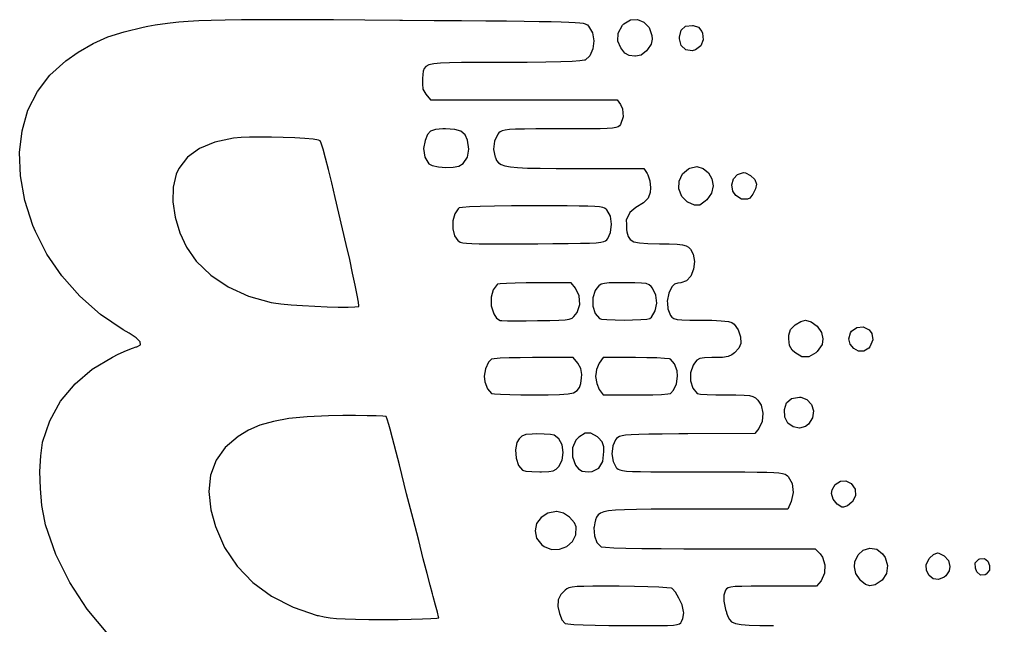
# Model space of a CAD drawing. Extents: x 200.8 to 226.3, y -91.4 to -76.3.
# Drawn here: x 223.302 to 226.266, y -78.706 to -76.854 of the extents above; entities that cross this region are included whole.
import ezdxf

# ---------------------------------------------------------------- set-up
doc = ezdxf.new("R2010")
doc.units = 0
doc.layers.add('BLACK', color=7, linetype='CONTINUOUS')

msp = doc.modelspace()

# ---------------------------------------------------------------- linework, layer by layer
at = {"layer": 'BLACK', "linetype": 'CONTINUOUS'}
for p, q in [((223.85, -76.8574), (223.888, -76.856)), ((223.888, -76.856), (223.931, -76.8549)), ((223.931, -76.8549), (223.981, -76.8542)), ((223.981, -76.8542), (224.037, -76.8538)), ((224.037, -76.8538), (224.103, -76.8537)), ((224.103, -76.8537), (224.177, -76.8539)), ((224.177, -76.8539), (224.262, -76.8543)), ((224.262, -76.8543), (224.357, -76.8549)), ((224.357, -76.8549), (224.464, -76.8557)), ((224.464, -76.8557), (224.472, -76.8558)), ((224.472, -76.8558), (224.569, -76.8566)), ((225.149, -76.867), (225.169, -76.8551)), ((225.169, -76.8551), (225.19, -76.8537)), ((225.19, -76.8537), (225.21, -76.8618)), ((223.622, -76.8912), (223.68, -76.8775)), ((223.68, -76.8775), (223.694, -76.8746)), ((223.694, -76.8746), (223.717, -76.8706)), ((223.717, -76.8706), (223.739, -76.867)), ((223.739, -76.867), (223.763, -76.8639)), ((223.763, -76.8639), (223.789, -76.8613)), ((223.789, -76.8613), (223.818, -76.8591)), ((223.818, -76.8591), (223.85, -76.8574)), ((224.569, -76.8566), (224.653, -76.8572)), ((224.653, -76.8572), (224.727, -76.8579)), ((224.727, -76.8579), (224.79, -76.8585)), ((224.79, -76.8585), (224.844, -76.8592)), ((224.844, -76.8592), (224.89, -76.8598)), ((224.89, -76.8598), (224.927, -76.8605)), ((224.927, -76.8605), (224.957, -76.8613)), ((224.957, -76.8613), (224.981, -76.8622)), ((224.981, -76.8622), (225, -76.8632)), ((225, -76.8632), (225.014, -76.8643)), ((225.014, -76.8643), (225.024, -76.8656)), ((225.024, -76.8656), (225.03, -76.8671)), ((225.03, -76.8671), (225.035, -76.8688)), ((225.035, -76.8688), (225.038, -76.8708)), ((225.038, -76.8708), (225.04, -76.873)), ((225.04, -76.873), (225.041, -76.8741)), ((225.041, -76.8741), (225.053, -76.8947)), ((225.131, -76.8956), (225.145, -76.8715)), ((225.145, -76.8715), (225.149, -76.867)), ((225.21, -76.8618), (225.226, -76.8786)), ((225.226, -76.8786), (225.234, -76.9031)), ((225.324, -76.8864), (225.337, -76.8744)), ((225.337, -76.8744), (225.358, -76.8721)), ((225.358, -76.8721), (225.36, -76.8723)), ((225.36, -76.8723), (225.377, -76.8778)), ((225.377, -76.8778), (225.387, -76.891)), ((223.527, -76.9277), (223.572, -76.9073)), ((223.572, -76.9073), (223.622, -76.8912)), ((225.053, -76.8947), (225.057, -76.9192)), ((225.13, -76.9201), (225.131, -76.8956)), ((225.235, -76.9142), (225.232, -76.9295)), ((225.234, -76.9031), (225.235, -76.9142)), ((225.319, -76.9084), (225.324, -76.8864)), ((225.319, -76.9127), (225.319, -76.9084)), ((225.324, -76.9337), (225.319, -76.9127)), ((225.387, -76.891), (225.389, -76.8956)), ((225.389, -76.8956), (225.391, -76.9164)), ((223.482, -76.9542), (223.527, -76.9277)), ((225.054, -76.9438), (225.045, -76.9646)), ((225.057, -76.9192), (225.054, -76.9438)), ((225.139, -76.941), (225.13, -76.9201)), ((225.152, -76.9568), (225.139, -76.941)), ((225.232, -76.9295), (225.221, -76.9459)), ((225.338, -76.9464), (225.324, -76.9337)), ((225.384, -76.9348), (225.368, -76.9465)), ((225.391, -76.9164), (225.384, -76.9348)), ((223.444, -76.9808), (223.482, -76.9542)), ((225.045, -76.9646), (225.03, -76.978)), ((225.165, -76.9642), (225.152, -76.9568)), ((225.182, -76.9661), (225.165, -76.9642)), ((225.184, -76.9661), (225.182, -76.9661)), ((225.202, -76.9625), (225.184, -76.9661)), ((225.218, -76.9497), (225.202, -76.9625)), ((225.221, -76.9459), (225.218, -76.9497)), ((225.357, -76.9493), (225.338, -76.9464)), ((225.368, -76.9465), (225.357, -76.9493)), ((223.395, -77.024), (223.444, -76.9808)), ((224.539, -77.0038), (224.536, -77.0119)), ((224.544, -76.9975), (224.539, -77.0038)), ((224.553, -76.9928), (224.544, -76.9975)), ((224.568, -76.9895), (224.553, -76.9928)), ((224.588, -76.9873), (224.568, -76.9895)), ((224.616, -76.986), (224.588, -76.9873)), ((224.653, -76.9854), (224.616, -76.986)), ((224.7, -76.9853), (224.653, -76.9854)), ((224.757, -76.9853), (224.7, -76.9853)), ((224.783, -76.9853), (224.757, -76.9853)), ((224.853, -76.9851), (224.783, -76.9853)), ((224.91, -76.9846), (224.853, -76.9851)), ((224.956, -76.9837), (224.91, -76.9846)), ((224.991, -76.9825), (224.956, -76.9837)), ((225.014, -76.9808), (224.991, -76.9825)), ((225.028, -76.9787), (225.014, -76.9808)), ((225.03, -76.978), (225.028, -76.9787)), ((223.357, -77.0745), (223.395, -77.024)), ((224.534, -77.0222), (224.533, -77.0347)), ((224.536, -77.0119), (224.534, -77.0222)), ((224.533, -77.0347), (224.533, -77.0503)), ((224.533, -77.0503), (224.535, -77.0673)), ((223.328, -77.1313), (223.357, -77.0745)), ((224.535, -77.0673), (224.544, -77.0821)), ((224.544, -77.0821), (224.558, -77.0996)), ((224.558, -77.0996), (225.128, -77.0996)), ((225.128, -77.0996), (225.138, -77.1137)), ((225.138, -77.1137), (225.145, -77.127)), ((223.31, -77.1937), (223.328, -77.1313)), ((225.147, -77.1513), (225.138, -77.1744)), ((225.145, -77.127), (225.147, -77.1513)), ((225.131, -77.1818), (225.124, -77.1843)), ((225.135, -77.1785), (225.131, -77.1818)), ((225.138, -77.1744), (225.135, -77.1785)), ((223.302, -77.2609), (223.31, -77.1937)), ((224.549, -77.2058), (224.542, -77.2236)), ((224.558, -77.1953), (224.549, -77.2058)), ((224.573, -77.1902), (224.558, -77.1953)), ((224.596, -77.1886), (224.573, -77.1902)), ((224.604, -77.1886), (224.596, -77.1886)), ((224.632, -77.19), (224.604, -77.1886)), ((224.651, -77.1954), (224.632, -77.19)), ((224.664, -77.2061), (224.651, -77.1954)), ((224.671, -77.2227), (224.664, -77.2061)), ((224.764, -77.2039), (224.753, -77.2256)), ((224.767, -77.2008), (224.764, -77.2039)), ((224.771, -77.1972), (224.767, -77.2008)), ((224.777, -77.1943), (224.771, -77.1972)), ((224.786, -77.1922), (224.777, -77.1943)), ((224.799, -77.1906), (224.786, -77.1922)), ((224.818, -77.1896), (224.799, -77.1906)), ((224.845, -77.1889), (224.818, -77.1896)), ((224.88, -77.1886), (224.845, -77.1889)), ((224.926, -77.1885), (224.88, -77.1886)), ((224.954, -77.1885), (224.926, -77.1885)), ((225.005, -77.1885), (224.954, -77.1885)), ((225.046, -77.1883), (225.005, -77.1885)), ((225.076, -77.1879), (225.046, -77.1883)), ((225.098, -77.1872), (225.076, -77.1879)), ((225.114, -77.186), (225.098, -77.1872)), ((225.124, -77.1843), (225.114, -77.186)), ((223.899, -77.2286), (223.852, -77.2478)), ((223.956, -77.217), (223.899, -77.2286)), ((223.979, -77.2147), (223.956, -77.217)), ((224.005, -77.2135), (223.979, -77.2147)), ((224.037, -77.2131), (224.005, -77.2135)), ((224.072, -77.2135), (224.037, -77.2131)), ((224.108, -77.2144), (224.072, -77.2135)), ((224.143, -77.2159), (224.108, -77.2144)), ((224.174, -77.2178), (224.143, -77.2159)), ((224.199, -77.22), (224.174, -77.2178)), ((224.216, -77.2225), (224.199, -77.22)), ((224.221, -77.2245), (224.216, -77.2225)), ((224.224, -77.2322), (224.221, -77.2245)), ((224.23, -77.2506), (224.224, -77.2322)), ((224.542, -77.2236), (224.537, -77.248)), ((224.675, -77.2499), (224.671, -77.2227)), ((224.753, -77.2256), (224.75, -77.2499)), ((223.305, -77.3322), (223.302, -77.2609)), ((223.852, -77.2478), (223.816, -77.2747)), ((224.237, -77.2779), (224.23, -77.2506)), ((224.537, -77.248), (224.541, -77.2745)), ((224.671, -77.2747), (224.675, -77.2499)), ((224.75, -77.2499), (224.75, -77.2513)), ((224.75, -77.2513), (224.755, -77.2751)), ((223.816, -77.2747), (223.789, -77.3091)), ((224.246, -77.3126), (224.237, -77.2779)), ((224.541, -77.2745), (224.553, -77.2954)), ((224.553, -77.2954), (224.563, -77.3002)), ((224.563, -77.3002), (224.582, -77.3041)), ((224.644, -77.3024), (224.658, -77.2938)), ((224.658, -77.2938), (224.671, -77.2747)), ((224.755, -77.2751), (224.756, -77.2761)), ((224.756, -77.2761), (224.76, -77.2848)), ((224.76, -77.2848), (224.766, -77.2917)), ((224.766, -77.2917), (224.774, -77.2972)), ((224.774, -77.2972), (224.785, -77.3014)), ((223.781, -77.3268), (223.772, -77.3662)), ((223.789, -77.3091), (223.781, -77.3268)), ((224.256, -77.3531), (224.246, -77.3126)), ((224.582, -77.3041), (224.605, -77.306)), ((224.605, -77.306), (224.627, -77.3055)), ((224.627, -77.3055), (224.644, -77.3024)), ((224.785, -77.3014), (224.802, -77.3045)), ((224.802, -77.3045), (224.824, -77.3066)), ((224.824, -77.3066), (224.854, -77.3079)), ((224.854, -77.3079), (224.893, -77.3086)), ((224.893, -77.3086), (224.942, -77.309)), ((224.942, -77.309), (225.003, -77.309)), ((225.003, -77.309), (225.21, -77.3091)), ((225.21, -77.3091), (225.22, -77.3248)), ((225.22, -77.3248), (225.222, -77.3284)), ((225.222, -77.3284), (225.228, -77.3469)), ((225.318, -77.348), (225.328, -77.3261)), ((225.328, -77.3261), (225.346, -77.3099)), ((225.346, -77.3099), (225.35, -77.3081)), ((225.35, -77.3081), (225.372, -77.3036)), ((225.372, -77.3036), (225.391, -77.309)), ((225.391, -77.309), (225.407, -77.3221)), ((225.407, -77.3221), (225.417, -77.3406)), ((225.484, -77.3407), (225.496, -77.3272)), ((225.496, -77.3272), (225.514, -77.3218)), ((225.514, -77.3218), (225.52, -77.3225)), ((225.52, -77.3225), (225.536, -77.3302)), ((225.536, -77.3302), (225.549, -77.3431)), ((223.319, -77.4066), (223.305, -77.3322)), ((224.267, -77.3979), (224.256, -77.3531)), ((225.228, -77.3469), (225.23, -77.3683)), ((225.317, -77.3719), (225.318, -77.348)), ((225.417, -77.3406), (225.421, -77.3621)), ((225.479, -77.3589), (225.484, -77.3407)), ((225.482, -77.3781), (225.479, -77.3589)), ((225.549, -77.3431), (225.554, -77.3572)), ((225.554, -77.3572), (225.551, -77.371)), ((223.772, -77.3662), (223.771, -77.4109)), ((225.229, -77.3831), (225.223, -77.4004)), ((225.23, -77.3683), (225.229, -77.3831)), ((225.326, -77.3944), (225.317, -77.3719)), ((225.416, -77.3843), (225.402, -77.4049)), ((225.421, -77.3621), (225.416, -77.3843)), ((225.491, -77.3917), (225.482, -77.3781)), ((225.543, -77.3879), (225.533, -77.3995)), ((225.551, -77.371), (225.543, -77.3879)), ((223.343, -77.4835), (223.319, -77.4066)), ((223.771, -77.4109), (223.778, -77.4582)), ((224.278, -77.4453), (224.267, -77.3979)), ((225.209, -77.4146), (225.185, -77.4288)), ((225.223, -77.4004), (225.209, -77.4146)), ((225.343, -77.4118), (225.326, -77.3944)), ((225.344, -77.4126), (225.343, -77.4118)), ((225.364, -77.4217), (225.344, -77.4126)), ((225.397, -77.4095), (225.381, -77.4209)), ((225.402, -77.4049), (225.397, -77.4095)), ((225.508, -77.4027), (225.491, -77.3917)), ((225.526, -77.4027), (225.508, -77.4027)), ((225.533, -77.3995), (225.526, -77.4027)), ((224.289, -77.4937), (224.278, -77.4453)), ((224.632, -77.4479), (224.626, -77.4695)), ((224.642, -77.4325), (224.632, -77.4479)), ((224.646, -77.4299), (224.642, -77.4325)), ((224.656, -77.428), (224.646, -77.4299)), ((224.677, -77.4265), (224.656, -77.428)), ((224.71, -77.4252), (224.677, -77.4265)), ((224.753, -77.4243), (224.71, -77.4252)), ((224.805, -77.4237), (224.753, -77.4243)), ((224.865, -77.4234), (224.805, -77.4237)), ((224.871, -77.4234), (224.865, -77.4234)), ((224.929, -77.4235), (224.871, -77.4234)), ((224.975, -77.4236), (224.929, -77.4235)), ((225.012, -77.4239), (224.975, -77.4236)), ((225.039, -77.4245), (225.012, -77.4239)), ((225.06, -77.4254), (225.039, -77.4245)), ((225.074, -77.4267), (225.06, -77.4254)), ((225.084, -77.4286), (225.074, -77.4267)), ((225.09, -77.4309), (225.084, -77.4286)), ((225.095, -77.4339), (225.09, -77.4309)), ((225.097, -77.4361), (225.095, -77.4339)), ((225.108, -77.4548), (225.097, -77.4361)), ((225.167, -77.4438), (225.156, -77.4669)), ((225.185, -77.4288), (225.167, -77.4438)), ((225.381, -77.4209), (225.364, -77.4217)), ((223.778, -77.4582), (223.792, -77.5054)), ((224.626, -77.4695), (224.626, -77.4933)), ((225.111, -77.4794), (225.108, -77.4548)), ((225.156, -77.4669), (225.157, -77.4794)), ((223.351, -77.5015), (223.343, -77.4835)), ((223.386, -77.571), (223.351, -77.5015)), ((223.792, -77.5054), (223.812, -77.5496)), ((224.3, -77.5416), (224.289, -77.4937)), ((224.626, -77.4933), (224.631, -77.5148)), ((225.1, -77.5234), (225.108, -77.5051)), ((225.108, -77.5051), (225.111, -77.4794)), ((225.157, -77.4794), (225.157, -77.4957)), ((225.157, -77.4957), (225.158, -77.5024)), ((225.158, -77.5024), (225.162, -77.5167)), ((224.631, -77.5148), (224.641, -77.5298)), ((224.641, -77.5298), (224.644, -77.5315)), ((224.644, -77.5315), (224.649, -77.5341)), ((224.649, -77.5341), (224.657, -77.5362)), ((224.657, -77.5362), (224.668, -77.5378)), ((224.668, -77.5378), (224.684, -77.5389)), ((224.979, -77.5384), (225.016, -77.5378)), ((225.016, -77.5378), (225.044, -77.5371)), ((225.044, -77.5371), (225.064, -77.5361)), ((225.064, -77.5361), (225.078, -77.5347)), ((225.078, -77.5347), (225.087, -77.5328)), ((225.087, -77.5328), (225.093, -77.5304)), ((225.093, -77.5304), (225.097, -77.5273)), ((225.097, -77.5273), (225.1, -77.5234)), ((225.162, -77.5167), (225.168, -77.5266)), ((225.168, -77.5266), (225.179, -77.5329)), ((225.179, -77.5329), (225.196, -77.5366)), ((225.196, -77.5366), (225.222, -77.5384)), ((223.812, -77.5496), (223.842, -77.592)), ((224.311, -77.5874), (224.3, -77.5416)), ((224.684, -77.5389), (224.707, -77.5396)), ((224.707, -77.5396), (224.737, -77.5399)), ((224.737, -77.5399), (224.776, -77.5399)), ((224.776, -77.5399), (224.825, -77.5397)), ((224.825, -77.5397), (224.886, -77.5392)), ((224.886, -77.5392), (224.932, -77.5388)), ((224.932, -77.5388), (224.979, -77.5384)), ((225.222, -77.5384), (225.258, -77.5393)), ((225.258, -77.5393), (225.287, -77.54)), ((225.287, -77.54), (225.312, -77.541)), ((225.312, -77.541), (225.328, -77.5427)), ((225.328, -77.5427), (225.339, -77.5454)), ((225.339, -77.5454), (225.346, -77.5497)), ((225.346, -77.5497), (225.352, -77.5559)), ((225.352, -77.5559), (225.36, -77.5714)), ((223.432, -77.6377), (223.386, -77.571)), ((223.842, -77.592), (223.887, -77.6351)), ((224.32, -77.6295), (224.311, -77.5874)), ((225.36, -77.5714), (225.364, -77.5939)), ((225.364, -77.5939), (225.361, -77.6171)), ((225.361, -77.6171), (225.353, -77.6378)), ((223.487, -77.6997), (223.432, -77.6377)), ((223.887, -77.6351), (223.94, -77.671)), ((224.328, -77.6663), (224.32, -77.6295)), ((225.34, -77.6527), (225.323, -77.6585)), ((225.353, -77.6378), (225.34, -77.6527)), ((223.94, -77.671), (224.002, -77.699)), ((224.334, -77.6962), (224.328, -77.6663)), ((224.749, -77.6796), (224.743, -77.7027)), ((224.762, -77.6636), (224.749, -77.6796)), ((224.763, -77.6632), (224.762, -77.6636)), ((224.771, -77.6617), (224.763, -77.6632)), ((224.79, -77.6604), (224.771, -77.6617)), ((224.817, -77.6593), (224.79, -77.6604)), ((224.85, -77.6587), (224.817, -77.6593)), ((224.879, -77.6585), (224.85, -77.6587)), ((224.988, -77.6584), (224.879, -77.6585)), ((225.001, -77.6751), (224.988, -77.6584)), ((225.012, -77.6984), (225.001, -77.6751)), ((225.061, -77.6819), (225.054, -77.7046)), ((225.066, -77.6751), (225.061, -77.6819)), ((225.072, -77.6679), (225.066, -77.6751)), ((225.079, -77.6631), (225.072, -77.6679)), ((225.089, -77.6603), (225.079, -77.6631)), ((225.104, -77.6589), (225.089, -77.6603)), ((225.129, -77.6584), (225.104, -77.6589)), ((225.151, -77.6584), (225.129, -77.6584)), ((225.182, -77.6585), (225.151, -77.6584)), ((225.203, -77.6592), (225.182, -77.6585)), ((225.217, -77.661), (225.203, -77.6592)), ((225.226, -77.6644), (225.217, -77.661)), ((225.232, -77.6699), (225.226, -77.6644)), ((225.236, -77.6751), (225.232, -77.6699)), ((225.246, -77.696), (225.236, -77.6751)), ((225.295, -77.6704), (225.286, -77.6899)), ((225.303, -77.6632), (225.295, -77.6704)), ((225.314, -77.6594), (225.303, -77.6632)), ((225.323, -77.6585), (225.314, -77.6594)), ((223.55, -77.7551), (223.487, -77.6997)), ((224.002, -77.699), (224.071, -77.7185)), ((224.338, -77.7177), (224.334, -77.6962)), ((224.743, -77.7027), (224.743, -77.7286)), ((225.014, -77.7249), (225.012, -77.6984)), ((225.054, -77.7046), (225.054, -77.7249)), ((225.249, -77.7206), (225.246, -77.696)), ((225.286, -77.6899), (225.281, -77.7142)), ((225.281, -77.7142), (225.282, -77.7206)), ((224.071, -77.7185), (224.078, -77.7197)), ((224.078, -77.7197), (224.101, -77.7228)), ((224.101, -77.7228), (224.132, -77.7256)), ((224.132, -77.7256), (224.167, -77.7282)), ((224.167, -77.7282), (224.205, -77.7303)), ((224.205, -77.7303), (224.242, -77.7319)), ((224.242, -77.7319), (224.276, -77.7328)), ((224.276, -77.7328), (224.306, -77.733)), ((224.306, -77.733), (224.327, -77.7323)), ((224.327, -77.7323), (224.339, -77.7306)), ((224.339, -77.7292), (224.338, -77.7177)), ((224.339, -77.7306), (224.339, -77.7292)), ((224.743, -77.7286), (224.743, -77.7292)), ((224.743, -77.7292), (224.751, -77.7531)), ((225.006, -77.7497), (225.014, -77.7249)), ((225.054, -77.7249), (225.054, -77.7295)), ((225.054, -77.7295), (225.061, -77.752)), ((225.233, -77.7632), (225.244, -77.7445)), ((225.244, -77.7445), (225.249, -77.7206)), ((225.282, -77.7206), (225.283, -77.7386)), ((225.283, -77.7386), (225.291, -77.7586)), ((223.619, -77.8019), (223.55, -77.7551)), ((224.751, -77.7531), (224.76, -77.7665)), ((224.76, -77.7665), (224.771, -77.7735)), ((224.771, -77.7735), (224.776, -77.7739)), ((224.776, -77.7739), (224.793, -77.7745)), ((224.793, -77.7745), (224.818, -77.7747)), ((224.818, -77.7747), (224.85, -77.7746)), ((224.85, -77.7746), (224.885, -77.7741)), ((224.885, -77.7741), (224.922, -77.7735)), ((224.922, -77.7735), (224.95, -77.7727)), ((224.95, -77.7727), (224.969, -77.7714)), ((224.969, -77.7714), (224.982, -77.7695)), ((224.982, -77.7695), (224.991, -77.7664)), ((224.991, -77.7664), (224.996, -77.762)), ((224.996, -77.762), (225.001, -77.7558)), ((225.001, -77.7558), (225.006, -77.7497)), ((225.061, -77.752), (225.074, -77.7678)), ((225.074, -77.7678), (225.08, -77.7694)), ((225.08, -77.7694), (225.097, -77.771)), ((225.097, -77.771), (225.122, -77.7721)), ((225.122, -77.7721), (225.151, -77.7725)), ((225.151, -77.7725), (225.175, -77.7722)), ((225.175, -77.7722), (225.2, -77.7712)), ((225.2, -77.7712), (225.219, -77.7697)), ((225.219, -77.7697), (225.228, -77.7678)), ((225.228, -77.7678), (225.233, -77.7632)), ((225.291, -77.7586), (225.295, -77.7638)), ((225.295, -77.7638), (225.301, -77.7679)), ((225.301, -77.7679), (225.311, -77.7705)), ((225.311, -77.7705), (225.326, -77.772)), ((225.326, -77.772), (225.35, -77.7726)), ((225.35, -77.7726), (225.383, -77.7727)), ((225.383, -77.7727), (225.417, -77.7732)), ((225.417, -77.7732), (225.446, -77.7746)), ((225.446, -77.7746), (225.468, -77.7768)), ((225.689, -77.7768), (225.704, -77.7727)), ((225.704, -77.7727), (225.721, -77.7777)), ((223.637, -77.8122), (223.619, -77.8019)), ((225.468, -77.7768), (225.479, -77.7795)), ((225.479, -77.7795), (225.486, -77.7854)), ((225.486, -77.7854), (225.498, -77.8026)), ((225.498, -77.8026), (225.505, -77.8239)), ((225.653, -77.8181), (225.658, -77.8016)), ((225.658, -77.8016), (225.671, -77.7879)), ((225.671, -77.7879), (225.672, -77.7867)), ((225.672, -77.7867), (225.689, -77.7768)), ((225.721, -77.7777), (225.739, -77.7914)), ((225.739, -77.7914), (225.752, -77.8101)), ((225.844, -77.8059), (225.86, -77.7948)), ((225.86, -77.7948), (225.88, -77.7931)), ((225.88, -77.7931), (225.898, -77.8018)), ((225.898, -77.8018), (225.906, -77.8133)), ((223.659, -77.8267), (223.637, -77.8122)), ((223.671, -77.8388), (223.659, -77.8267)), ((225.505, -77.8239), (225.506, -77.8434)), ((225.653, -77.8298), (225.653, -77.8181)), ((225.655, -77.8502), (225.653, -77.8298)), ((225.752, -77.8101), (225.757, -77.8298)), ((225.757, -77.8298), (225.754, -77.8473)), ((225.836, -77.8296), (225.841, -77.8111)), ((225.84, -77.8463), (225.836, -77.8296)), ((225.841, -77.8111), (225.844, -77.8059)), ((225.909, -77.8329), (225.9, -77.8542)), ((225.906, -77.8133), (225.909, -77.8329)), ((223.629, -77.8658), (223.648, -77.8578)), ((223.648, -77.8578), (223.659, -77.8542)), ((223.659, -77.8542), (223.661, -77.8538)), ((223.661, -77.8538), (223.672, -77.8481)), ((223.672, -77.8481), (223.671, -77.8388)), ((225.5, -77.8584), (225.487, -77.8727)), ((225.506, -77.8436), (225.5, -77.8584)), ((225.506, -77.8434), (225.506, -77.8436)), ((225.663, -77.8646), (225.655, -77.8502)), ((225.754, -77.8473), (225.739, -77.8684)), ((225.851, -77.8595), (225.84, -77.8463)), ((225.866, -77.8671), (225.851, -77.8595)), ((225.897, -77.8578), (225.882, -77.8672)), ((225.9, -77.8542), (225.897, -77.8578)), ((223.524, -77.9221), (223.586, -77.8857)), ((223.586, -77.8857), (223.604, -77.8769)), ((223.604, -77.8769), (223.629, -77.8658)), ((224.744, -77.8918), (224.735, -77.9012)), ((224.752, -77.8904), (224.744, -77.8918)), ((224.771, -77.8891), (224.752, -77.8904)), ((224.798, -77.8881), (224.771, -77.8891)), ((224.832, -77.8874), (224.798, -77.8881)), ((224.87, -77.8871), (224.832, -77.8874)), ((224.873, -77.8871), (224.87, -77.8871)), ((224.994, -77.887), (224.873, -77.8871)), ((225.008, -77.9044), (224.994, -77.887)), ((225.085, -77.887), (225.073, -77.9039)), ((225.184, -77.8871), (225.085, -77.887)), ((225.219, -77.8874), (225.184, -77.8871)), ((225.249, -77.8882), (225.219, -77.8874)), ((225.273, -77.8894), (225.249, -77.8882)), ((225.288, -77.8909), (225.273, -77.8894)), ((225.291, -77.8918), (225.288, -77.8909)), ((225.303, -77.9059), (225.291, -77.8918)), ((225.381, -77.89), (225.372, -77.895)), ((225.395, -77.8877), (225.381, -77.89)), ((225.417, -77.887), (225.395, -77.8877)), ((225.424, -77.887), (225.417, -77.887)), ((225.45, -77.8864), (225.424, -77.887)), ((225.467, -77.8839), (225.45, -77.8864)), ((225.479, -77.8788), (225.467, -77.8839)), ((225.487, -77.8727), (225.479, -77.8788)), ((225.671, -77.8718), (225.663, -77.8646)), ((225.692, -77.8846), (225.671, -77.8718)), ((225.714, -77.8848), (225.692, -77.8846)), ((225.735, -77.8723), (225.714, -77.8848)), ((225.739, -77.8684), (225.735, -77.8723)), ((225.882, -77.8672), (225.866, -77.8671)), ((223.472, -77.9673), (223.524, -77.9221)), ((224.726, -77.921), (224.722, -77.9441)), ((224.735, -77.9012), (224.726, -77.921)), ((225.017, -77.9203), (225.008, -77.9044)), ((225.02, -77.9384), (225.017, -77.9203)), ((225.065, -77.9232), (225.063, -77.9384)), ((225.073, -77.9045), (225.065, -77.9232)), ((225.073, -77.9039), (225.073, -77.9045)), ((225.311, -77.9272), (225.303, -77.9059)), ((225.36, -77.9105), (225.352, -77.9332)), ((225.364, -77.9037), (225.36, -77.9105)), ((225.372, -77.895), (225.364, -77.9037)), ((224.722, -77.9441), (224.724, -77.961)), ((225.017, -77.9661), (225.019, -77.9492)), ((225.019, -77.9492), (225.02, -77.9384)), ((225.063, -77.9384), (225.062, -77.9441)), ((225.062, -77.9441), (225.062, -77.9449)), ((225.062, -77.9449), (225.066, -77.966)), ((225.309, -77.9672), (225.313, -77.9441)), ((225.313, -77.9441), (225.311, -77.9272)), ((225.352, -77.9332), (225.352, -77.9441)), ((225.352, -77.9441), (225.352, -77.9581)), ((223.428, -78.0202), (223.472, -77.9673)), ((224.724, -77.961), (224.732, -77.9823)), ((224.732, -77.9823), (224.744, -77.9964)), ((225.006, -77.9881), (225.013, -77.9789)), ((225.013, -77.9789), (225.017, -77.9661)), ((225.066, -77.966), (225.073, -77.9843)), ((225.3, -77.9871), (225.309, -77.9672)), ((225.352, -77.9581), (225.359, -77.9806)), ((225.359, -77.9806), (225.373, -77.9964)), ((224.744, -77.9964), (224.744, -77.9965)), ((224.744, -77.9965), (224.753, -77.998)), ((224.753, -77.998), (224.772, -77.9992)), ((224.772, -77.9992), (224.8, -78.0002)), ((224.8, -78.0002), (224.834, -78.0009)), ((224.834, -78.0009), (224.872, -78.0012)), ((224.872, -78.0012), (224.917, -78.0011)), ((224.917, -78.0011), (224.952, -78.0003)), ((224.952, -78.0003), (224.978, -77.9983)), ((224.978, -77.9983), (224.995, -77.9944)), ((224.995, -77.9944), (225.006, -77.9881)), ((225.073, -77.9843), (225.085, -78.0013)), ((225.085, -78.0013), (225.184, -78.0012)), ((225.184, -78.0012), (225.205, -78.0011)), ((225.205, -78.0011), (225.237, -78.0005)), ((225.237, -78.0005), (225.264, -77.9994)), ((225.264, -77.9994), (225.283, -77.998)), ((225.283, -77.998), (225.291, -77.9964)), ((225.291, -77.9964), (225.3, -77.9871)), ((225.373, -77.9964), (225.373, -77.9966)), ((225.373, -77.9966), (225.383, -77.9984)), ((225.383, -77.9984), (225.403, -77.9998)), ((225.403, -77.9998), (225.43, -78.0008)), ((225.43, -78.0008), (225.461, -78.0012)), ((225.461, -78.0012), (225.491, -78.0013)), ((225.491, -78.0013), (225.516, -78.0019)), ((225.516, -78.0019), (225.532, -78.0034)), ((225.532, -78.0034), (225.543, -78.0061)), ((225.543, -78.0061), (225.551, -78.0104)), ((225.551, -78.0104), (225.558, -78.0169)), ((225.646, -78.0254), (225.661, -78.0119)), ((225.661, -78.0119), (225.685, -78.0076)), ((225.685, -78.0076), (225.689, -78.0079)), ((225.689, -78.0079), (225.708, -78.0151)), ((223.395, -78.0799), (223.428, -78.0202)), ((225.558, -78.0169), (225.568, -78.0322)), ((225.568, -78.0322), (225.573, -78.0567)), ((225.639, -78.0458), (225.646, -78.0254)), ((225.708, -78.0151), (225.722, -78.0301)), ((225.722, -78.0301), (225.728, -78.0498)), ((224.181, -78.0681), (224.125, -78.0736)), ((224.246, -78.0652), (224.181, -78.0681)), ((224.29, -78.0645), (224.246, -78.0652)), ((224.329, -78.0645), (224.29, -78.0645)), ((224.364, -78.0648), (224.329, -78.0645)), ((224.392, -78.0654), (224.364, -78.0648)), ((224.412, -78.0662), (224.392, -78.0654)), ((224.422, -78.0673), (224.412, -78.0662)), ((224.422, -78.0675), (224.422, -78.0673)), ((224.426, -78.0752), (224.422, -78.0675)), ((225.573, -78.0567), (225.571, -78.0823)), ((225.64, -78.0687), (225.639, -78.0458)), ((225.65, -78.087), (225.64, -78.0687)), ((225.725, -78.0709), (225.713, -78.0902)), ((225.728, -78.0498), (225.725, -78.0709)), ((223.373, -78.1454), (223.395, -78.0799)), ((224.037, -78.0938), (224.002, -78.1091)), ((224.078, -78.0821), (224.037, -78.0938)), ((224.125, -78.0736), (224.078, -78.0821)), ((224.431, -78.0917), (224.426, -78.0752)), ((224.437, -78.1134), (224.431, -78.0917)), ((225.571, -78.0823), (225.561, -78.1038)), ((225.666, -78.099), (225.65, -78.087)), ((225.685, -78.1029), (225.666, -78.099)), ((225.704, -78.0972), (225.685, -78.1029)), ((225.713, -78.0902), (225.704, -78.0972)), ((223.97, -78.1283), (223.931, -78.1616)), ((224.002, -78.1091), (223.97, -78.1283)), ((224.437, -78.1141), (224.437, -78.1134)), ((224.463, -78.2145), (224.437, -78.1141)), ((224.837, -78.127), (224.829, -78.1349)), ((224.849, -78.1226), (224.837, -78.127)), ((224.869, -78.1207), (224.849, -78.1226)), ((224.881, -78.1204), (224.869, -78.1207)), ((224.905, -78.1207), (224.881, -78.1204)), ((224.925, -78.1222), (224.905, -78.1207)), ((224.936, -78.1241), (224.925, -78.1222)), ((224.95, -78.1351), (224.936, -78.1241)), ((225.011, -78.1299), (225.002, -78.1396)), ((225.03, -78.1179), (225.011, -78.1299)), ((225.048, -78.1177), (225.03, -78.1179)), ((225.068, -78.1293), (225.048, -78.1177)), ((225.07, -78.1309), (225.068, -78.1293)), ((225.082, -78.1441), (225.07, -78.1309)), ((225.135, -78.1282), (225.13, -78.1311)), ((225.143, -78.126), (225.135, -78.1282)), ((225.154, -78.1243), (225.143, -78.126)), ((225.171, -78.123), (225.154, -78.1243)), ((225.194, -78.1221), (225.171, -78.123)), ((225.225, -78.1214), (225.194, -78.1221)), ((225.266, -78.1209), (225.225, -78.1214)), ((225.317, -78.1204), (225.266, -78.1209)), ((225.344, -78.1202), (225.317, -78.1204)), ((225.549, -78.1188), (225.344, -78.1202)), ((225.561, -78.1038), (225.549, -78.1188)), ((223.367, -78.1869), (223.373, -78.1464)), ((223.373, -78.1464), (223.373, -78.1454)), ((224.822, -78.1465), (224.818, -78.1693)), ((224.829, -78.1349), (224.822, -78.1465)), ((224.96, -78.154), (224.95, -78.1351)), ((224.963, -78.177), (224.96, -78.154)), ((225.002, -78.1396), (224.992, -78.1633)), ((225.087, -78.1597), (225.082, -78.1441)), ((225.087, -78.1741), (225.087, -78.1597)), ((225.115, -78.1571), (225.113, -78.1741)), ((225.123, -78.1379), (225.115, -78.1571)), ((225.126, -78.1347), (225.123, -78.1379)), ((225.13, -78.1311), (225.126, -78.1347)), ((223.364, -78.2353), (223.367, -78.1869)), ((223.931, -78.1616), (223.903, -78.201)), ((224.818, -78.1693), (224.82, -78.1941)), ((224.96, -78.2004), (224.963, -78.177)), ((224.992, -78.1633), (224.992, -78.177)), ((224.992, -78.177), (224.992, -78.19)), ((224.992, -78.19), (225.001, -78.2156)), ((225.084, -78.2043), (225.087, -78.1741)), ((225.113, -78.1741), (225.112, -78.1812)), ((225.112, -78.1812), (225.116, -78.2048)), ((223.903, -78.201), (223.886, -78.2461)), ((224.485, -78.303), (224.463, -78.2145)), ((224.82, -78.1941), (224.827, -78.2164)), ((224.827, -78.2164), (224.839, -78.2314)), ((224.942, -78.2283), (224.95, -78.2195)), ((224.95, -78.2195), (224.96, -78.2004)), ((225.001, -78.2156), (225.01, -78.2273)), ((225.072, -78.2246), (225.084, -78.2043)), ((225.116, -78.2048), (225.125, -78.2229)), ((223.366, -78.2876), (223.364, -78.2353)), ((223.886, -78.2461), (223.881, -78.2967)), ((224.839, -78.2314), (224.839, -78.2315)), ((224.839, -78.2315), (224.849, -78.2338)), ((224.849, -78.2338), (224.868, -78.2355)), ((224.868, -78.2355), (224.892, -78.2361)), ((224.892, -78.2361), (224.897, -78.2361)), ((224.897, -78.2361), (224.919, -78.2356)), ((224.919, -78.2356), (224.933, -78.2333)), ((224.933, -78.2333), (224.942, -78.2283)), ((225.01, -78.2273), (225.021, -78.2346)), ((225.021, -78.2346), (225.04, -78.2362)), ((225.04, -78.2362), (225.052, -78.2349)), ((225.052, -78.2349), (225.072, -78.2246)), ((225.125, -78.2229), (225.127, -78.2253)), ((225.127, -78.2253), (225.131, -78.2282)), ((225.131, -78.2282), (225.136, -78.2305)), ((225.136, -78.2305), (225.145, -78.2324)), ((225.145, -78.2324), (225.157, -78.2338)), ((225.157, -78.2338), (225.175, -78.2348)), ((225.175, -78.2348), (225.199, -78.2355)), ((225.199, -78.2355), (225.231, -78.2359)), ((225.231, -78.2359), (225.273, -78.2361)), ((225.273, -78.2361), (225.324, -78.2362)), ((225.324, -78.2362), (225.387, -78.2362)), ((225.387, -78.2362), (225.412, -78.2362)), ((225.412, -78.2362), (225.47, -78.2363)), ((225.47, -78.2363), (225.518, -78.2364)), ((225.518, -78.2364), (225.556, -78.2368)), ((225.556, -78.2368), (225.585, -78.2373)), ((225.585, -78.2373), (225.607, -78.2382)), ((225.607, -78.2382), (225.622, -78.2393)), ((225.622, -78.2393), (225.633, -78.2409)), ((225.633, -78.2409), (225.641, -78.2429)), ((225.641, -78.2429), (225.645, -78.2455)), ((225.645, -78.2455), (225.649, -78.2486)), ((225.649, -78.2486), (225.651, -78.2503)), ((225.651, -78.2503), (225.663, -78.2723)), ((225.663, -78.2723), (225.666, -78.2994)), ((225.785, -78.2908), (225.794, -78.2747)), ((225.794, -78.2747), (225.81, -78.265)), ((225.81, -78.265), (225.827, -78.2633)), ((225.827, -78.2633), (225.843, -78.2716)), ((225.843, -78.2716), (225.855, -78.2895)), ((223.371, -78.3395), (223.366, -78.2876)), ((223.881, -78.2967), (223.887, -78.3527)), ((224.505, -78.3801), (224.485, -78.303)), ((225.666, -78.2994), (225.66, -78.3273)), ((225.783, -78.3029), (225.785, -78.2908)), ((225.788, -78.3202), (225.783, -78.3029)), ((225.855, -78.2895), (225.856, -78.3097)), ((225.66, -78.3273), (225.65, -78.3505)), ((225.8, -78.3353), (225.788, -78.3202)), ((225.815, -78.3437), (225.8, -78.3353)), ((225.845, -78.3292), (225.832, -78.3398)), ((225.846, -78.3287), (225.845, -78.3292)), ((225.856, -78.3097), (225.846, -78.3287)), ((223.38, -78.3871), (223.371, -78.3395)), ((223.887, -78.3527), (223.901, -78.4032)), ((224.916, -78.3621), (224.896, -78.3754)), ((224.943, -78.3569), (224.916, -78.3621)), ((224.944, -78.3569), (224.943, -78.3569)), ((224.964, -78.362), (224.944, -78.3569)), ((224.983, -78.3748), (224.964, -78.362)), ((225.07, -78.3679), (225.065, -78.3744)), ((225.077, -78.3627), (225.07, -78.3679)), ((225.087, -78.3586), (225.077, -78.3627)), ((225.102, -78.3556), (225.087, -78.3586)), ((225.123, -78.3534), (225.102, -78.3556)), ((225.151, -78.352), (225.123, -78.3534)), ((225.187, -78.3511), (225.151, -78.352)), ((225.232, -78.3507), (225.187, -78.3511)), ((225.288, -78.3505), (225.232, -78.3507)), ((225.354, -78.3505), (225.288, -78.3505)), ((225.372, -78.3505), (225.354, -78.3505)), ((225.65, -78.3505), (225.372, -78.3505)), ((225.82, -78.3442), (225.815, -78.3437)), ((225.832, -78.3398), (225.82, -78.3442)), ((223.382, -78.3982), (223.38, -78.3871)), ((224.522, -78.4461), (224.505, -78.3801)), ((224.882, -78.3944), (224.878, -78.4164)), ((224.896, -78.3754), (224.882, -78.3944)), ((224.998, -78.3919), (224.983, -78.3748)), ((225.003, -78.4039), (224.998, -78.3919)), ((225.06, -78.392), (225.058, -78.4039)), ((225.062, -78.3824), (225.06, -78.392)), ((225.065, -78.3744), (225.062, -78.3824)), ((223.413, -78.4887), (223.382, -78.3982)), ((223.901, -78.4032), (223.929, -78.4675)), ((224.878, -78.4164), (224.882, -78.4389)), ((225.002, -78.4282), (225.003, -78.4039)), ((225.058, -78.4039), (225.057, -78.4077)), ((225.057, -78.4077), (225.059, -78.4316)), ((224.536, -78.5016), (224.522, -78.4461)), ((224.882, -78.4389), (224.898, -78.4594)), ((224.974, -78.4641), (224.992, -78.4488)), ((224.992, -78.4488), (225.002, -78.4282)), ((225.059, -78.4316), (225.066, -78.4521)), ((225.066, -78.4521), (225.078, -78.4648)), ((223.929, -78.4675), (223.967, -78.5248)), ((224.898, -78.4594), (224.905, -78.4647)), ((224.905, -78.4647), (224.928, -78.4735)), ((224.928, -78.4735), (224.952, -78.4728)), ((224.952, -78.4728), (224.974, -78.4641)), ((225.078, -78.4648), (225.079, -78.4653)), ((225.079, -78.4653), (225.093, -78.4668)), ((225.093, -78.4668), (225.118, -78.4681)), ((225.118, -78.4681), (225.155, -78.4692)), ((225.155, -78.4692), (225.204, -78.47)), ((225.204, -78.47), (225.263, -78.4707)), ((225.263, -78.4707), (225.332, -78.4711)), ((225.332, -78.4711), (225.411, -78.4712)), ((225.411, -78.4712), (225.733, -78.4712)), ((225.733, -78.4712), (225.748, -78.4868)), ((225.864, -78.4895), (225.88, -78.4753)), ((225.88, -78.4753), (225.9, -78.4692)), ((225.9, -78.4692), (225.921, -78.4725)), ((225.921, -78.4725), (225.939, -78.4864)), ((225.939, -78.4864), (225.947, -78.4983)), ((226.095, -78.4886), (226.107, -78.4839)), ((226.107, -78.4839), (226.111, -78.4843)), ((226.111, -78.4843), (226.127, -78.4925)), ((223.456, -78.5748), (223.413, -78.4887)), ((224.548, -78.5468), (224.536, -78.5016)), ((225.748, -78.4868), (225.756, -78.4966)), ((225.756, -78.4966), (225.763, -78.5201)), ((225.853, -78.526), (225.854, -78.5107)), ((225.854, -78.5107), (225.864, -78.4895)), ((225.947, -78.4983), (225.954, -78.5226)), ((226.072, -78.5199), (226.081, -78.5011)), ((226.081, -78.5011), (226.082, -78.5)), ((226.082, -78.5), (226.095, -78.4886)), ((226.127, -78.4925), (226.14, -78.5076)), ((226.14, -78.5076), (226.145, -78.5252)), ((226.222, -78.5144), (226.233, -78.503)), ((226.223, -78.531), (226.222, -78.5144)), ((226.233, -78.503), (226.236, -78.5017)), ((226.236, -78.5017), (226.25, -78.5015)), ((226.25, -78.5015), (226.261, -78.5096)), ((226.261, -78.5096), (226.266, -78.5226)), ((223.967, -78.5248), (224.015, -78.5746)), ((225.762, -78.5456), (225.751, -78.5688)), ((225.763, -78.5201), (225.762, -78.5456)), ((225.857, -78.5472), (225.853, -78.526)), ((225.954, -78.5226), (225.951, -78.5466)), ((226.073, -78.538), (226.072, -78.5199)), ((226.081, -78.5531), (226.073, -78.538)), ((226.142, -78.5386), (226.132, -78.5537)), ((226.145, -78.5252), (226.142, -78.5386)), ((226.227, -78.5415), (226.223, -78.531)), ((226.238, -78.5524), (226.227, -78.5415)), ((226.266, -78.5369), (226.256, -78.5489)), ((226.266, -78.5226), (226.266, -78.5369)), ((223.509, -78.6558), (223.456, -78.5748)), ((224.015, -78.5746), (224.072, -78.6165)), ((224.557, -78.5823), (224.548, -78.5468)), ((225.751, -78.5688), (225.737, -78.5855)), ((225.871, -78.5663), (225.857, -78.5472)), ((225.871, -78.5669), (225.871, -78.5663)), ((225.887, -78.5803), (225.871, -78.5669)), ((225.938, -78.5672), (225.916, -78.581)), ((225.951, -78.5466), (225.938, -78.5672)), ((226.094, -78.5629), (226.081, -78.5531)), ((226.11, -78.5653), (226.094, -78.5629)), ((226.127, -78.558), (226.11, -78.5653)), ((226.132, -78.5537), (226.127, -78.558)), ((226.252, -78.5512), (226.238, -78.5524)), ((226.256, -78.5489), (226.252, -78.5512)), ((224.564, -78.6085), (224.557, -78.5823)), ((224.969, -78.5979), (224.956, -78.6113)), ((224.974, -78.5938), (224.969, -78.5979)), ((224.981, -78.5907), (224.974, -78.5938)), ((224.991, -78.5885), (224.981, -78.5907)), ((225.006, -78.587), (224.991, -78.5885)), ((225.026, -78.5861), (225.006, -78.587)), ((225.054, -78.5856), (225.026, -78.5861)), ((225.092, -78.5856), (225.054, -78.5856)), ((225.134, -78.5857), (225.092, -78.5856)), ((225.181, -78.5862), (225.134, -78.5857)), ((225.222, -78.5871), (225.181, -78.5862)), ((225.255, -78.5885), (225.222, -78.5871)), ((225.28, -78.5902), (225.255, -78.5885)), ((225.294, -78.5921), (225.28, -78.5902)), ((225.296, -78.5928), (225.294, -78.5921)), ((225.306, -78.6034), (225.296, -78.5928)), ((225.317, -78.6218), (225.306, -78.6034)), ((225.459, -78.5978), (225.454, -78.6132)), ((225.462, -78.5937), (225.459, -78.5978)), ((225.467, -78.5906), (225.462, -78.5937)), ((225.475, -78.5885), (225.467, -78.5906)), ((225.489, -78.587), (225.475, -78.5885)), ((225.509, -78.5861), (225.489, -78.587)), ((225.538, -78.5857), (225.509, -78.5861)), ((225.577, -78.5855), (225.538, -78.5857)), ((225.602, -78.5855), (225.577, -78.5855)), ((225.737, -78.5855), (225.602, -78.5855)), ((225.9, -78.5844), (225.887, -78.5803)), ((225.916, -78.581), (225.9, -78.5844)), ((224.072, -78.6165), (224.138, -78.6501)), ((224.566, -78.6172), (224.564, -78.6085)), ((224.573, -78.6434), (224.566, -78.6172)), ((224.948, -78.6285), (224.947, -78.648)), ((224.956, -78.6113), (224.948, -78.6269)), ((224.948, -78.6269), (224.948, -78.6285)), ((225.327, -78.643), (225.317, -78.6218)), ((225.454, -78.6132), (225.454, -78.6317)), ((225.454, -78.6317), (225.459, -78.6573)), ((223.572, -78.7309), (223.509, -78.6558)), ((224.138, -78.6501), (224.212, -78.6747)), ((224.579, -78.6649), (224.573, -78.6434)), ((224.947, -78.648), (224.952, -78.6695)), ((225.331, -78.6625), (225.327, -78.643)), ((225.332, -78.6669), (225.331, -78.6625)), ((225.459, -78.6573), (225.462, -78.6655)), ((224.212, -78.6747), (224.216, -78.6756)), ((224.216, -78.6756), (224.233, -78.6793)), ((224.233, -78.6793), (224.251, -78.6822)), ((224.251, -78.6822), (224.271, -78.6843)), ((224.271, -78.6843), (224.297, -78.6857)), ((224.297, -78.6857), (224.329, -78.6865)), ((224.329, -78.6865), (224.37, -78.687)), ((224.37, -78.687), (224.422, -78.6871)), ((224.422, -78.6871), (224.459, -78.687)), ((224.459, -78.687), (224.499, -78.6865)), ((224.499, -78.6865), (224.533, -78.6858)), ((224.533, -78.6858), (224.559, -78.6848)), ((224.559, -78.6848), (224.577, -78.6836)), ((224.577, -78.6836), (224.583, -78.6823)), ((224.582, -78.6788), (224.579, -78.6649)), ((224.583, -78.6823), (224.582, -78.6788)), ((224.952, -78.6695), (224.957, -78.6823)), ((224.957, -78.6823), (224.959, -78.6883)), ((224.959, -78.6883), (224.969, -78.6993)), ((225.323, -78.6978), (225.325, -78.694)), ((225.325, -78.694), (225.329, -78.6845)), ((225.329, -78.6845), (225.332, -78.6669)), ((225.462, -78.6655), (225.462, -78.6669)), ((225.462, -78.6669), (225.466, -78.6778)), ((225.466, -78.6778), (225.471, -78.6873)), ((225.471, -78.6873), (225.478, -78.6944)), ((224.969, -78.6993), (224.977, -78.7008)), ((224.977, -78.7008), (224.996, -78.7023)), ((224.996, -78.7023), (225.024, -78.7037)), ((225.024, -78.7037), (225.061, -78.7048)), ((225.061, -78.7048), (225.103, -78.7055)), ((225.103, -78.7055), (225.149, -78.7059)), ((225.149, -78.7059), (225.178, -78.706)), ((225.178, -78.706), (225.223, -78.706)), ((225.223, -78.706), (225.257, -78.7058)), ((225.257, -78.7058), (225.282, -78.7053)), ((225.282, -78.7053), (225.3, -78.7043)), ((225.3, -78.7043), (225.311, -78.7028)), ((225.311, -78.7028), (225.319, -78.7006)), ((225.319, -78.7006), (225.323, -78.6978)), ((225.478, -78.6944), (225.49, -78.6995)), ((225.49, -78.6995), (225.507, -78.7028)), ((225.507, -78.7028), (225.531, -78.7048)), ((225.531, -78.7048), (225.564, -78.7058)), ((225.564, -78.7058), (225.606, -78.7061))]:
    msp.add_line(p, q, dxfattribs=at)

doc.saveas('drawing.dxf')
